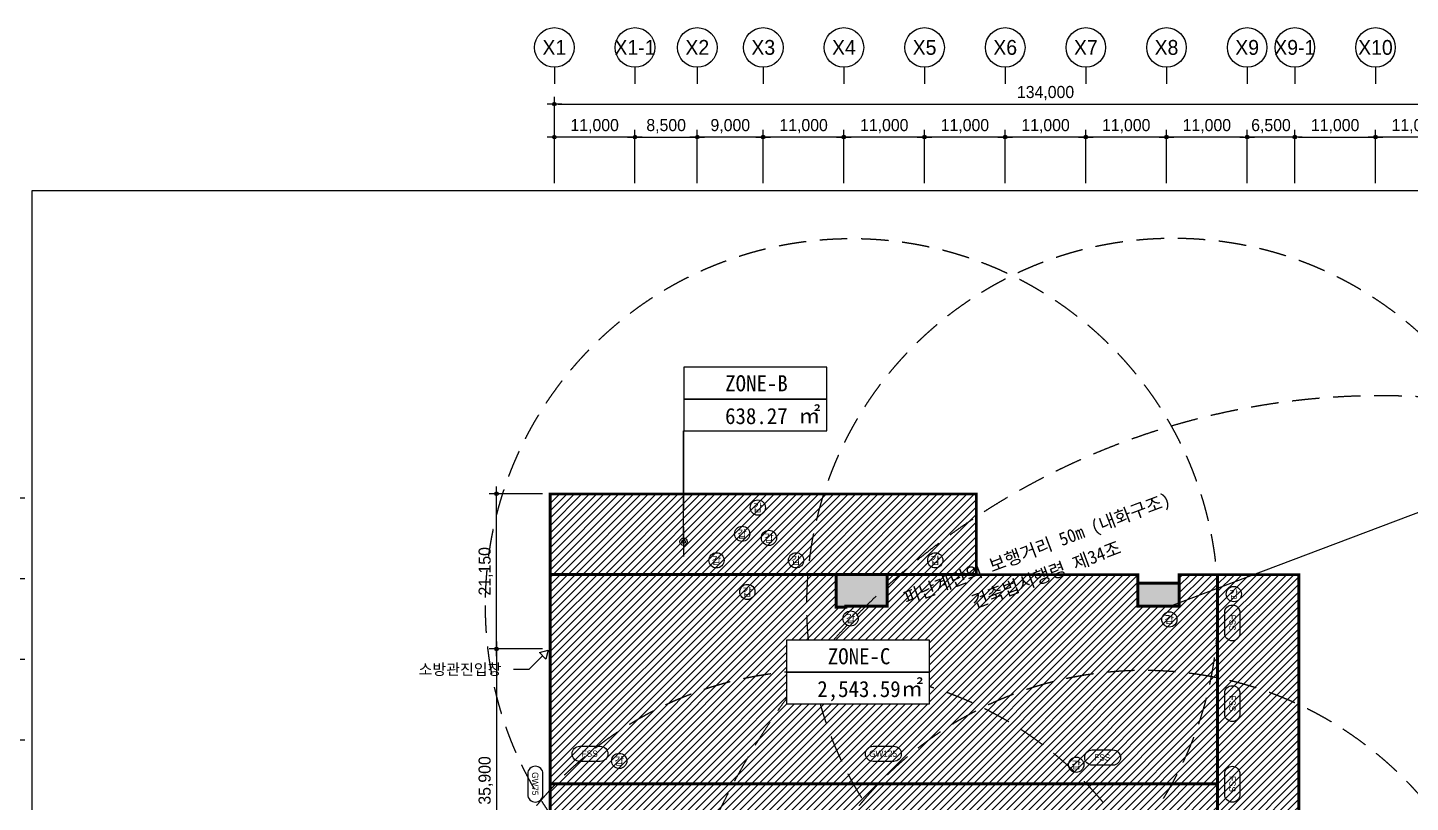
# Model space of a CAD drawing. Header units: millimetres. Extents: x 252828975 to 254701257, y 504285920 to 504535855.
# Drawn here: x 253984534 to 254173132, y 504430093 to 504535739 of the extents above; entities that cross this region are included whole.
import ezdxf
from ezdxf.enums import TextEntityAlignment as Align

# ---------------------------------------------------------------- set-up
doc = ezdxf.new("R2010")
doc.units = ezdxf.units.MM
doc.set_wipeout_variables(frame=1)
doc.linetypes.add('HID', pattern=[2.3, 1.5, -0.8])
doc.linetypes.add('HIDDEN2', pattern=[0.1875, 0.125, -0.0625])
for name, color, linetype in [('4A.TEC DIM', 7, 'Continuous'), ('4A.TEC DIM 1', 7, 'Continuous'), ('4A.TEC TEXT', 7, 'Continuous'), ('4A.TEC TEXT 2', 3, 'Continuous'), ('4A.TEC 심볼', 7, 'Continuous'), ('DIM', 7, 'Continuous'), ('방화구획', 6, 'Continuous'), ('방화면적', 3, 'Continuous')]:
    doc.layers.add(name, color=color, linetype=linetype)
doc.layers.add('DEFPOINT', color=135, linetype='Continuous', plot=False)
doc.styles.add('1', font='')
doc.styles.add('GHS', font='malgun.ttf')
doc.styles.add('나눔고딕', font='')
doc.styles.add('돋움', font='')
doc.styles.add('울릉도L', font='')
doc.styles.get('1').set_extended_font_data('DotumChe')
doc.styles.get('나눔고딕').set_extended_font_data('Dotum')
doc.styles.get('돋움').set_extended_font_data('Dotum')
doc.styles.get('울릉도L').set_extended_font_data('Dotum')
doc.dimstyles.new('DIM_200(외부치수)', dxfattribs={"dimscale": 200, "dimtxt": 3.3, "dimasz": 1, "dimexe": 2, "dimexo": 2, "dimgap": 1, "dimtad": 1, "dimdec": 0, "dimdsep": 46, "dimlunit": 6, "dimtxsty": '돋움', "dimblk1": 'DIMDOT', "dimblk2": 'DIMDOT', "dimsah": 1, "dimcen": 2.5, "dimdle": 1.5, "dimclrd": 1, "dimclre": 7, "dimclrt": 2, "dimadec": 0, "dimazin": 0, "dimtfac": 1, "dimtdec": 0, "dimtix": 1, "dimtmove": 2, "dimatfit": 3, "dimldrblk": 'DIMDOT', "dimfxl": 1, "dimtvp": 1, "dimtolj": 1, "dimtzin": 0, "dimarcsym": 0})
doc.dimstyles.new('DIM_400(외부치수)', dxfattribs={"dimscale": 1200, "dimtxt": 3.3, "dimasz": 1, "dimexe": 2, "dimexo": 2, "dimgap": 1, "dimtad": 1, "dimdec": 0, "dimdsep": 46, "dimlunit": 6, "dimtxsty": '울릉도L', "dimblk1": 'DIMDOT', "dimblk2": 'DIMDOT', "dimsah": 1, "dimcen": 2.5, "dimdle": 1.5, "dimclrd": 8, "dimclre": 8, "dimclrt": 3, "dimadec": 0, "dimazin": 0, "dimtfac": 1, "dimtdec": 0, "dimtix": 1, "dimtmove": 2, "dimatfit": 3, "dimldrblk": 'DIMDOT', "dimfxl": 1, "dimtvp": 1, "dimtolj": 1, "dimtzin": 0, "dimarcsym": 0})
doc.dimstyles.new('DIM_600(외부치수)', dxfattribs={"dimscale": 400, "dimtxt": 3.3, "dimasz": 1, "dimexe": 2, "dimexo": 2, "dimgap": 1, "dimtad": 1, "dimdec": 0, "dimdsep": 46, "dimlunit": 6, "dimtxsty": '나눔고딕', "dimblk1": 'DIMDOT', "dimblk2": 'DIMDOT', "dimsah": 1, "dimcen": 2.5, "dimdle": 1.5, "dimclrd": 8, "dimclre": 8, "dimclrt": 3, "dimadec": 0, "dimazin": 0, "dimtfac": 1, "dimtdec": 0, "dimtix": 1, "dimtmove": 2, "dimatfit": 3, "dimldrblk": 'DIMDOT', "dimfxl": 1, "dimtvp": 1, "dimtolj": 1, "dimtzin": 0, "dimarcsym": 0})

# ---------------------------------------------------------------- blocks, each defined once
blk = doc.blocks.new('DIMDOT')
at = {"color": 0}
blk.add_line((-2, 0), (2, 0), dxfattribs=at)
for radius in [0.5, 0.25]:
    blk.add_circle((0, 0), radius, dxfattribs=at)
blk = doc.blocks.new('*D109')
at = {"layer": '4A.TEC DIM', "color": 8, "lineweight": -2, "transparency": 16777216}
for p, q in [((169308, -49972), (169308, -38188)), ((169808, -39188), (302808, -39188)), ((303308, -49972), (303308, -38188))]:
    blk.add_line(p, q, dxfattribs=at)
at = {"layer": 'Defpoints', "color": 0, "transparency": 16777216}
for p in [(303308, -39188), (169308, -50972), (303308, -50972)]:
    blk.add_point(p, dxfattribs=at)
at = {"layer": '4A.TEC DIM', "color": 8, "lineweight": -2, "transparency": 16777216, "xscale": 500, "yscale": 500, "zscale": 500, "rotation": 180}
blk.add_blockref('DIMDOT', (169308, -39188), dxfattribs=at)
at = {"layer": '4A.TEC DIM', "color": 8, "lineweight": -2, "transparency": 16777216, "xscale": 500, "yscale": 500, "zscale": 500}
blk.add_blockref('DIMDOT', (303308, -39188), dxfattribs=at)
at = {"layer": '4A.TEC DIM', "color": 3, "transparency": 16777216, "insert": (236308, -37703), "char_height": 1650, "attachment_point": 5, "style": '나눔고딕'}
blk.add_mtext('\\A1;134,000', dxfattribs=at)
blk = doc.blocks.new('ccs122')
at = {"layer": '4A.TEC 심볼'}
blk.add_line((0, 8), (0, 3), dxfattribs=at)
blk.add_circle((0, 14), 6, dxfattribs=at)
at = {"layer": '4A.TEC TEXT 2', "color": 3, "style": 'GHS'}
blk.add_attdef('NO', text='', height=4.5, dxfattribs=at).set_placement((-0.01, 14.02), align=Align.MIDDLE_CENTER)
blk = doc.blocks.new('*D112')
at = {"layer": '4A.TEC DIM', "color": 8, "lineweight": -2, "transparency": 16777216}
for p, q in [((97105, -92937), (85320, -92937)), ((86320, -93437), (86320, -213437)), ((97105, -213937), (85320, -213937))]:
    blk.add_line(p, q, dxfattribs=at)
at = {"layer": 'Defpoints', "color": 0, "transparency": 16777216}
for p in [(98105, -92937), (86320, -213937), (98105, -213937)]:
    blk.add_point(p, dxfattribs=at)
at = {"layer": '4A.TEC DIM', "color": 8, "lineweight": -2, "transparency": 16777216, "xscale": 500, "yscale": 500, "zscale": 500}
for p, rotation in [((86320, -92937), 90), ((86320, -213937), 270)]:
    blk.add_blockref('DIMDOT', p, dxfattribs=dict(at, rotation=rotation))
at = {"layer": '4A.TEC DIM', "color": 3, "transparency": 16777216, "insert": (84835, -153437), "char_height": 1650, "attachment_point": 5, "rotation": 90, "style": '나눔고딕'}
blk.add_mtext('\\A1;121,000', dxfattribs=at)
blk = doc.blocks.new('*D119')
at = {"layer": '4A.TEC DIM', "color": 8, "lineweight": -2, "transparency": 16777216}
for p, q in [((169308, -49972), (169308, -42699)), ((180308, -49972), (180308, -42699)), ((179808, -43699), (169808, -43699))]:
    blk.add_line(p, q, dxfattribs=at)
at = {"layer": 'Defpoints', "color": 0, "transparency": 16777216}
for p in [(169308, -43699), (169308, -50972), (180308, -50972)]:
    blk.add_point(p, dxfattribs=at)
at = {"layer": '4A.TEC DIM', "color": 8, "lineweight": -2, "transparency": 16777216, "xscale": 500, "yscale": 500, "zscale": 500, "rotation": 180}
blk.add_blockref('DIMDOT', (169308, -43699), dxfattribs=at)
at = {"layer": '4A.TEC DIM', "color": 8, "lineweight": -2, "transparency": 16777216, "xscale": 500, "yscale": 500, "zscale": 500}
blk.add_blockref('DIMDOT', (180308, -43699), dxfattribs=at)
at = {"layer": '4A.TEC DIM', "color": 3, "transparency": 16777216, "insert": (174808, -42214), "char_height": 1650, "attachment_point": 5, "style": '나눔고딕'}
blk.add_mtext('\\A1;11,000', dxfattribs=at)
blk = doc.blocks.new('*D120')
at = {"layer": '4A.TEC DIM', "color": 8, "lineweight": -2, "transparency": 16777216}
for p, q in [((188808, -49972), (188808, -42699)), ((197808, -49972), (197808, -42699)), ((197308, -43699), (189308, -43699))]:
    blk.add_line(p, q, dxfattribs=at)
at = {"layer": 'Defpoints', "color": 0, "transparency": 16777216}
for p in [(188808, -43699), (188808, -50972), (197808, -50972)]:
    blk.add_point(p, dxfattribs=at)
at = {"layer": '4A.TEC DIM', "color": 8, "lineweight": -2, "transparency": 16777216, "xscale": 500, "yscale": 500, "zscale": 500, "rotation": 180}
blk.add_blockref('DIMDOT', (188808, -43699), dxfattribs=at)
at = {"layer": '4A.TEC DIM', "color": 8, "lineweight": -2, "transparency": 16777216, "xscale": 500, "yscale": 500, "zscale": 500}
blk.add_blockref('DIMDOT', (197808, -43699), dxfattribs=at)
at = {"layer": '4A.TEC DIM', "color": 3, "transparency": 16777216, "insert": (193308, -42214), "char_height": 1650, "attachment_point": 5, "style": '나눔고딕'}
blk.add_mtext('\\A1;9,000', dxfattribs=at)
blk = doc.blocks.new('*D121')
at = {"layer": '4A.TEC DIM', "color": 8, "lineweight": -2, "transparency": 16777216}
for p, q in [((197808, -49972), (197808, -42699)), ((208808, -49972), (208808, -42699)), ((208308, -43699), (198308, -43699))]:
    blk.add_line(p, q, dxfattribs=at)
at = {"layer": 'Defpoints', "color": 0, "transparency": 16777216}
for p in [(197808, -43699), (197808, -50972), (208808, -50972)]:
    blk.add_point(p, dxfattribs=at)
at = {"layer": '4A.TEC DIM', "color": 8, "lineweight": -2, "transparency": 16777216, "xscale": 500, "yscale": 500, "zscale": 500, "rotation": 180}
blk.add_blockref('DIMDOT', (197808, -43699), dxfattribs=at)
at = {"layer": '4A.TEC DIM', "color": 8, "lineweight": -2, "transparency": 16777216, "xscale": 500, "yscale": 500, "zscale": 500}
blk.add_blockref('DIMDOT', (208808, -43699), dxfattribs=at)
at = {"layer": '4A.TEC DIM', "color": 3, "transparency": 16777216, "insert": (203308, -42214), "char_height": 1650, "attachment_point": 5, "style": '나눔고딕'}
blk.add_mtext('\\A1;11,000', dxfattribs=at)
blk = doc.blocks.new('*D122')
at = {"layer": '4A.TEC DIM', "color": 8, "lineweight": -2, "transparency": 16777216}
for p, q in [((208808, -49972), (208808, -42699)), ((219808, -49972), (219808, -42699)), ((219308, -43699), (209308, -43699))]:
    blk.add_line(p, q, dxfattribs=at)
at = {"layer": 'Defpoints', "color": 0, "transparency": 16777216}
for p in [(208808, -43699), (208808, -50972), (219808, -50972)]:
    blk.add_point(p, dxfattribs=at)
at = {"layer": '4A.TEC DIM', "color": 8, "lineweight": -2, "transparency": 16777216, "xscale": 500, "yscale": 500, "zscale": 500, "rotation": 180}
blk.add_blockref('DIMDOT', (208808, -43699), dxfattribs=at)
at = {"layer": '4A.TEC DIM', "color": 8, "lineweight": -2, "transparency": 16777216, "xscale": 500, "yscale": 500, "zscale": 500}
blk.add_blockref('DIMDOT', (219808, -43699), dxfattribs=at)
at = {"layer": '4A.TEC DIM', "color": 3, "transparency": 16777216, "insert": (214308, -42214), "char_height": 1650, "attachment_point": 5, "style": '나눔고딕'}
blk.add_mtext('\\A1;11,000', dxfattribs=at)
blk = doc.blocks.new('*D123')
at = {"layer": '4A.TEC DIM', "color": 8, "lineweight": -2, "transparency": 16777216}
for p, q in [((219808, -49972), (219808, -42699)), ((230808, -49972), (230808, -42699)), ((230308, -43699), (220308, -43699))]:
    blk.add_line(p, q, dxfattribs=at)
at = {"layer": 'Defpoints', "color": 0, "transparency": 16777216}
for p in [(219808, -43699), (219808, -50972), (230808, -50972)]:
    blk.add_point(p, dxfattribs=at)
at = {"layer": '4A.TEC DIM', "color": 8, "lineweight": -2, "transparency": 16777216, "xscale": 500, "yscale": 500, "zscale": 500, "rotation": 180}
blk.add_blockref('DIMDOT', (219808, -43699), dxfattribs=at)
at = {"layer": '4A.TEC DIM', "color": 8, "lineweight": -2, "transparency": 16777216, "xscale": 500, "yscale": 500, "zscale": 500}
blk.add_blockref('DIMDOT', (230808, -43699), dxfattribs=at)
at = {"layer": '4A.TEC DIM', "color": 3, "transparency": 16777216, "insert": (225308, -42214), "char_height": 1650, "attachment_point": 5, "style": '나눔고딕'}
blk.add_mtext('\\A1;11,000', dxfattribs=at)
blk = doc.blocks.new('*D124')
at = {"layer": '4A.TEC DIM', "color": 8, "lineweight": -2, "transparency": 16777216}
for p, q in [((230808, -49972), (230808, -42699)), ((241808, -49972), (241808, -42699)), ((241308, -43699), (231308, -43699))]:
    blk.add_line(p, q, dxfattribs=at)
at = {"layer": 'Defpoints', "color": 0, "transparency": 16777216}
for p in [(230808, -43699), (230808, -50972), (241808, -50972)]:
    blk.add_point(p, dxfattribs=at)
at = {"layer": '4A.TEC DIM', "color": 8, "lineweight": -2, "transparency": 16777216, "xscale": 500, "yscale": 500, "zscale": 500, "rotation": 180}
blk.add_blockref('DIMDOT', (230808, -43699), dxfattribs=at)
at = {"layer": '4A.TEC DIM', "color": 8, "lineweight": -2, "transparency": 16777216, "xscale": 500, "yscale": 500, "zscale": 500}
blk.add_blockref('DIMDOT', (241808, -43699), dxfattribs=at)
at = {"layer": '4A.TEC DIM', "color": 3, "transparency": 16777216, "insert": (236308, -42214), "char_height": 1650, "attachment_point": 5, "style": '나눔고딕'}
blk.add_mtext('\\A1;11,000', dxfattribs=at)
blk = doc.blocks.new('*D125')
at = {"layer": '4A.TEC DIM', "color": 8, "lineweight": -2, "transparency": 16777216}
for p, q in [((241808, -49972), (241808, -42699)), ((252808, -49972), (252808, -42699)), ((252308, -43699), (242308, -43699))]:
    blk.add_line(p, q, dxfattribs=at)
at = {"layer": 'Defpoints', "color": 0, "transparency": 16777216}
for p in [(241808, -43699), (241808, -50972), (252808, -50972)]:
    blk.add_point(p, dxfattribs=at)
at = {"layer": '4A.TEC DIM', "color": 8, "lineweight": -2, "transparency": 16777216, "xscale": 500, "yscale": 500, "zscale": 500, "rotation": 180}
blk.add_blockref('DIMDOT', (241808, -43699), dxfattribs=at)
at = {"layer": '4A.TEC DIM', "color": 8, "lineweight": -2, "transparency": 16777216, "xscale": 500, "yscale": 500, "zscale": 500}
blk.add_blockref('DIMDOT', (252808, -43699), dxfattribs=at)
at = {"layer": '4A.TEC DIM', "color": 3, "transparency": 16777216, "insert": (247308, -42214), "char_height": 1650, "attachment_point": 5, "style": '나눔고딕'}
blk.add_mtext('\\A1;11,000', dxfattribs=at)
blk = doc.blocks.new('*D126')
at = {"layer": '4A.TEC DIM', "color": 8, "lineweight": -2, "transparency": 16777216}
for p, q in [((252808, -49972), (252808, -42699)), ((263808, -49972), (263808, -42699)), ((263308, -43699), (253308, -43699))]:
    blk.add_line(p, q, dxfattribs=at)
at = {"layer": 'Defpoints', "color": 0, "transparency": 16777216}
for p in [(252808, -43699), (252808, -50972), (263808, -50972)]:
    blk.add_point(p, dxfattribs=at)
at = {"layer": '4A.TEC DIM', "color": 8, "lineweight": -2, "transparency": 16777216, "xscale": 500, "yscale": 500, "zscale": 500, "rotation": 180}
blk.add_blockref('DIMDOT', (252808, -43699), dxfattribs=at)
at = {"layer": '4A.TEC DIM', "color": 8, "lineweight": -2, "transparency": 16777216, "xscale": 500, "yscale": 500, "zscale": 500}
blk.add_blockref('DIMDOT', (263808, -43699), dxfattribs=at)
at = {"layer": '4A.TEC DIM', "color": 3, "transparency": 16777216, "insert": (258308, -42214), "char_height": 1650, "attachment_point": 5, "style": '나눔고딕'}
blk.add_mtext('\\A1;11,000', dxfattribs=at)
blk = doc.blocks.new('*D127')
at = {"layer": '4A.TEC DIM', "color": 8, "lineweight": -2, "transparency": 16777216}
for p, q in [((263808, -49972), (263808, -42699)), ((270308, -49972), (270308, -42699)), ((263308, -43699), (262808, -43699)), ((270308, -43699), (263808, -43699)), ((270808, -43699), (271308, -43699))]:
    blk.add_line(p, q, dxfattribs=at)
at = {"layer": 'Defpoints', "color": 0, "transparency": 16777216}
for p in [(263808, -43699), (263808, -50972), (270308, -50972)]:
    blk.add_point(p, dxfattribs=at)
at = {"layer": '4A.TEC DIM', "color": 8, "lineweight": -2, "transparency": 16777216, "xscale": 500, "yscale": 500, "zscale": 500}
blk.add_blockref('DIMDOT', (263808, -43699), dxfattribs=at)
at = {"layer": '4A.TEC DIM', "color": 8, "lineweight": -2, "transparency": 16777216, "xscale": 500, "yscale": 500, "zscale": 500, "rotation": 180}
blk.add_blockref('DIMDOT', (270308, -43699), dxfattribs=at)
at = {"layer": '4A.TEC DIM', "color": 3, "transparency": 16777216, "insert": (267058, -42214), "char_height": 1650, "attachment_point": 5, "style": '나눔고딕'}
blk.add_mtext('\\A1;6,500', dxfattribs=at)
blk = doc.blocks.new('*D128')
at = {"layer": '4A.TEC DIM', "color": 8, "lineweight": -2, "transparency": 16777216}
for p, q in [((281308, -49972), (281308, -42699)), ((292308, -49972), (292308, -42699)), ((291808, -43699), (281808, -43699))]:
    blk.add_line(p, q, dxfattribs=at)
at = {"layer": 'Defpoints', "color": 0, "transparency": 16777216}
for p in [(281308, -43699), (281308, -50972), (292308, -50972)]:
    blk.add_point(p, dxfattribs=at)
at = {"layer": '4A.TEC DIM', "color": 8, "lineweight": -2, "transparency": 16777216, "xscale": 500, "yscale": 500, "zscale": 500, "rotation": 180}
blk.add_blockref('DIMDOT', (281308, -43699), dxfattribs=at)
at = {"layer": '4A.TEC DIM', "color": 8, "lineweight": -2, "transparency": 16777216, "xscale": 500, "yscale": 500, "zscale": 500}
blk.add_blockref('DIMDOT', (292308, -43699), dxfattribs=at)
at = {"layer": '4A.TEC DIM', "color": 3, "transparency": 16777216, "insert": (286808, -42214), "char_height": 1650, "attachment_point": 5, "style": '나눔고딕'}
blk.add_mtext('\\A1;11,000', dxfattribs=at)
blk = doc.blocks.new('*D129')
at = {"layer": '4A.TEC DIM', "color": 8, "lineweight": -2, "transparency": 16777216}
for p, q in [((97105, -125937), (89832, -125937)), ((90832, -126437), (90832, -136437)), ((97105, -136937), (89832, -136937))]:
    blk.add_line(p, q, dxfattribs=at)
at = {"layer": 'Defpoints', "color": 0, "transparency": 16777216}
for p in [(98105, -125937), (90832, -136937), (98105, -136937)]:
    blk.add_point(p, dxfattribs=at)
at = {"layer": '4A.TEC DIM', "color": 8, "lineweight": -2, "transparency": 16777216, "xscale": 500, "yscale": 500, "zscale": 500}
for p, rotation in [((90832, -125937), 90), ((90832, -136937), 270)]:
    blk.add_blockref('DIMDOT', p, dxfattribs=dict(at, rotation=rotation))
at = {"layer": '4A.TEC DIM', "color": 3, "transparency": 16777216, "insert": (89347, -131437), "char_height": 1650, "attachment_point": 5, "rotation": 90, "style": '나눔고딕'}
blk.add_mtext('\\A1;11,000', dxfattribs=at)
blk = doc.blocks.new('*D130')
at = {"layer": '4A.TEC DIM', "color": 8, "lineweight": -2, "transparency": 16777216}
for p, q in [((97105, -114937), (89832, -114937)), ((90832, -115437), (90832, -125437)), ((97105, -125937), (89832, -125937))]:
    blk.add_line(p, q, dxfattribs=at)
at = {"layer": 'Defpoints', "color": 0, "transparency": 16777216}
for p in [(98105, -114937), (90832, -125937), (98105, -125937)]:
    blk.add_point(p, dxfattribs=at)
at = {"layer": '4A.TEC DIM', "color": 8, "lineweight": -2, "transparency": 16777216, "xscale": 500, "yscale": 500, "zscale": 500}
for p, rotation in [((90832, -114937), 90), ((90832, -125937), 270)]:
    blk.add_blockref('DIMDOT', p, dxfattribs=dict(at, rotation=rotation))
at = {"layer": '4A.TEC DIM', "color": 3, "transparency": 16777216, "insert": (89347, -120437), "char_height": 1650, "attachment_point": 5, "rotation": 90, "style": '나눔고딕'}
blk.add_mtext('\\A1;11,000', dxfattribs=at)
blk = doc.blocks.new('*D131')
at = {"layer": '4A.TEC DIM', "color": 8, "lineweight": -2, "transparency": 16777216}
for p, q in [((97105, -103937), (89832, -103937)), ((90832, -104437), (90832, -114437)), ((97105, -114937), (89832, -114937))]:
    blk.add_line(p, q, dxfattribs=at)
at = {"layer": 'Defpoints', "color": 0, "transparency": 16777216}
for p in [(98105, -103937), (90832, -114937), (98105, -114937)]:
    blk.add_point(p, dxfattribs=at)
at = {"layer": '4A.TEC DIM', "color": 8, "lineweight": -2, "transparency": 16777216, "xscale": 500, "yscale": 500, "zscale": 500}
for p, rotation in [((90832, -103937), 90), ((90832, -114937), 270)]:
    blk.add_blockref('DIMDOT', p, dxfattribs=dict(at, rotation=rotation))
at = {"layer": '4A.TEC DIM', "color": 3, "transparency": 16777216, "insert": (89347, -109437), "char_height": 1650, "attachment_point": 5, "rotation": 90, "style": '나눔고딕'}
blk.add_mtext('\\A1;11,000', dxfattribs=at)
blk = doc.blocks.new('*D132')
at = {"layer": '4A.TEC DIM', "color": 8, "lineweight": -2, "transparency": 16777216}
for p, q in [((97105, -92937), (89832, -92937)), ((90832, -93437), (90832, -103437)), ((97105, -103937), (89832, -103937))]:
    blk.add_line(p, q, dxfattribs=at)
at = {"layer": 'Defpoints', "color": 0, "transparency": 16777216}
for p in [(98105, -92937), (90832, -103937), (98105, -103937)]:
    blk.add_point(p, dxfattribs=at)
at = {"layer": '4A.TEC DIM', "color": 8, "lineweight": -2, "transparency": 16777216, "xscale": 500, "yscale": 500, "zscale": 500}
for p, rotation in [((90832, -92937), 90), ((90832, -103937), 270)]:
    blk.add_blockref('DIMDOT', p, dxfattribs=dict(at, rotation=rotation))
at = {"layer": '4A.TEC DIM', "color": 3, "transparency": 16777216, "insert": (89347, -98437), "char_height": 1650, "attachment_point": 5, "rotation": 90, "style": '나눔고딕'}
blk.add_mtext('\\A1;11,000', dxfattribs=at)
blk = doc.blocks.new('*D133')
at = {"layer": '4A.TEC DIM', "color": 8, "lineweight": -2, "transparency": 16777216}
for p, q in [((180308, -49972), (180308, -42699)), ((188808, -49972), (188808, -42699)), ((180808, -43699), (188308, -43699))]:
    blk.add_line(p, q, dxfattribs=at)
at = {"layer": 'Defpoints', "color": 0, "transparency": 16777216}
for p in [(188808, -43699), (180308, -50972), (188808, -50972)]:
    blk.add_point(p, dxfattribs=at)
at = {"layer": '4A.TEC DIM', "color": 8, "lineweight": -2, "transparency": 16777216, "xscale": 500, "yscale": 500, "zscale": 500, "rotation": 180}
blk.add_blockref('DIMDOT', (180308, -43699), dxfattribs=at)
at = {"layer": '4A.TEC DIM', "color": 8, "lineweight": -2, "transparency": 16777216, "xscale": 500, "yscale": 500, "zscale": 500}
blk.add_blockref('DIMDOT', (188808, -43699), dxfattribs=at)
at = {"layer": '4A.TEC DIM', "color": 3, "transparency": 16777216, "insert": (184558, -42214), "char_height": 1650, "attachment_point": 5, "style": '나눔고딕'}
blk.add_mtext('\\A1;8,500', dxfattribs=at)
blk = doc.blocks.new('*D134')
at = {"layer": '4A.TEC DIM', "color": 8, "lineweight": -2, "transparency": 16777216}
for p, q in [((270308, -49972), (270308, -42699)), ((281308, -49972), (281308, -42699)), ((270808, -43699), (280808, -43699))]:
    blk.add_line(p, q, dxfattribs=at)
at = {"layer": 'Defpoints', "color": 0, "transparency": 16777216}
for p in [(281308, -43699), (270308, -50972), (281308, -50972)]:
    blk.add_point(p, dxfattribs=at)
at = {"layer": '4A.TEC DIM', "color": 8, "lineweight": -2, "transparency": 16777216, "xscale": 500, "yscale": 500, "zscale": 500, "rotation": 180}
blk.add_blockref('DIMDOT', (270308, -43699), dxfattribs=at)
at = {"layer": '4A.TEC DIM', "color": 8, "lineweight": -2, "transparency": 16777216, "xscale": 500, "yscale": 500, "zscale": 500}
blk.add_blockref('DIMDOT', (281308, -43699), dxfattribs=at)
at = {"layer": '4A.TEC DIM', "color": 3, "transparency": 16777216, "insert": (275808, -42214), "char_height": 1650, "attachment_point": 5, "style": '나눔고딕'}
blk.add_mtext('\\A1;11,000', dxfattribs=at)
blk = doc.blocks.new('zw$C1CE')
h = blk.add_hatch()
h.set_pattern_fill('ANSI31', color=254, scale=225)
h.set_pattern_definition([(45, (-2318012.9, 1361694.1), (-505.1394, 505.1394), [])])
h.paths.add_polyline_path([(101780, -121801), (101780, -93249), (140765, -93249), (140765, -97714), (142102, -97714), (142102, -97576), (147742, -97576), (147742, -93249), (159905, -93249), (159905, -93274), (181942, -93274), (181942, -97576), (187582, -97576), (187582, -93274), (192807, -93274), (192807, -121801)])
h.paths.add_polyline_path([(101780, -149301), (183462, -149301), (183462, -149356), (191822, -149356), (191822, -149301), (192807, -149301), (192807, -121801), (101780, -121801)])
h.paths.add_polyline_path([(101780, -171399), (101780, -149301), (183462, -149301), (183462, -149356), (191822, -149356), (191822, -149301), (192807, -149301), (192807, -171399)])
h.paths.add_polyline_path([(192807, -171399), (203905, -171399), (203905, -93274), (192807, -93274)])
h.paths.add_polyline_path([(159905, -93249), (101775, -93249), (101775, -82269), (159905, -82269)])
at = {"layer": '방화구획'}
h = blk.add_hatch(color=254, dxfattribs=at)
h.paths.add_polyline_path([(190032, -159236), (181942, -159236), (181942, -156096), (187582, -156096), (187582, -156786), (190032, -156786), (190032, -156649), (192807, -156649), (192807, -159374), (190032, -159374)])
h.paths.add_polyline_path([(146032, -159236), (137942, -159236), (137942, -156096), (143582, -156096), (143582, -156786), (146032, -156786), (146032, -156649), (148005, -156649), (148005, -159374), (146032, -159374)])
h.paths.add_polyline_path([(140765, -93249), (147742, -93249), (147742, -97576), (142102, -97576), (142102, -97714), (140765, -97714)])
h.paths.add_polyline_path([(181942, -94436), (187582, -94436), (187582, -97576), (181942, -97576)])
at = {"layer": '방화구획', "color": 210, "linetype": 'HID', "ltscale": 500, "const_width": 400, "elevation": -3333}
for points in [[(159905, -93249), (101775, -93249), (101775, -82269), (159905, -82269)], [(101780, -121801), (101780, -93249), (140765, -93249), (140765, -97714), (142102, -97714), (142102, -97576), (147742, -97576), (147742, -93249), (159905, -93249), (159905, -93274), (181942, -93274), (181942, -97576), (187582, -97576), (187582, -93274), (192807, -93274), (192807, -121801)], [(140765, -93249), (147742, -93249), (147742, -97576), (142102, -97576), (142102, -97714), (140765, -97714)], [(181942, -94436), (187582, -94436), (187582, -97576), (181942, -97576)], [(192807, -171399), (203905, -171399), (203905, -93274), (192807, -93274)], [(101780, -149301), (183462, -149301), (183462, -149356), (191822, -149356), (191822, -149301), (192807, -149301), (192807, -121801), (101780, -121801)], [(101780, -171399), (101780, -149301), (183462, -149301), (183462, -149356), (191822, -149356), (191822, -149301), (192807, -149301), (192807, -171399)], [(146032, -159236), (137942, -159236), (137942, -156096), (143582, -156096), (143582, -156786), (146032, -156786), (146032, -156649), (148005, -156649), (148005, -159374), (146032, -159374), (146032, -159236)], [(190032, -159236), (181942, -159236), (181942, -156096), (187582, -156096), (187582, -156786), (190032, -156786), (190032, -156649), (192807, -156649), (192807, -159374), (190032, -159374), (190032, -159236)]]:
    blk.add_lwpolyline(points, close=True, dxfattribs=at)
blk = doc.blocks.new('*D147')
at = {"layer": '4A.TEC DIM 1', "color": 8, "linetype": 'ByBlock', "lineweight": -2, "transparency": 16777216}
for p, q in [((83596, 104092), (77013, 93494)), ((50000, 50000), (76380, 92474))]:
    blk.add_line(p, q, dxfattribs=at)
at = {"layer": 'Defpoints', "color": 0, "transparency": 16777216}
for p in [(76380, 92474), (50000, 50000)]:
    blk.add_point(p, dxfattribs=at)
at = {"layer": '4A.TEC DIM 1', "color": 8, "lineweight": -2, "transparency": 16777216, "xscale": 1200, "yscale": 1200, "zscale": 1200, "rotation": 238.1562189976001}
blk.add_blockref('DIMDOT', (76380, 92474), dxfattribs=at)
at = {"layer": '4A.TEC DIM 1', "color": 3, "transparency": 16777216, "insert": (78750, 100465), "char_height": 1680, "attachment_point": 5, "rotation": 58.15622, "style": '돋움'}
blk.add_mtext('\\A1;R50,000', dxfattribs=at)
blk = doc.blocks.new('*D206')
at = {"layer": '4A.TEC DIM', "color": 8, "lineweight": -2, "transparency": 16777216}
for p, q in [((254054774, 504472177), (254047501, 504472177)), ((254048501, 504451527), (254048501, 504471677)), ((254054774, 504451027), (254047501, 504451027))]:
    blk.add_line(p, q, dxfattribs=at)
at = {"layer": 'Defpoints', "color": 0, "transparency": 16777216}
for p in [(254048501, 504472177), (254055774, 504472177), (254055774, 504451027)]:
    blk.add_point(p, dxfattribs=at)
at = {"layer": '4A.TEC DIM', "color": 8, "lineweight": -2, "transparency": 16777216, "xscale": 500, "yscale": 500, "zscale": 500}
for p, rotation in [((254048501, 504472177), 90), ((254048501, 504451027), 270)]:
    blk.add_blockref('DIMDOT', p, dxfattribs=dict(at, rotation=rotation))
at = {"layer": '4A.TEC DIM', "color": 3, "transparency": 16777216, "insert": (254047016, 504461602), "char_height": 1650, "attachment_point": 5, "rotation": 90, "style": '나눔고딕'}
blk.add_mtext('\\A1;21,150', dxfattribs=at)
blk = doc.blocks.new('*D207')
at = {"layer": '4A.TEC DIM', "color": 8, "lineweight": -2, "transparency": 16777216}
for p, q in [((254054774, 504451027), (254047501, 504451027)), ((254048501, 504450527), (254048501, 504415627)), ((254054774, 504415127), (254047501, 504415127))]:
    blk.add_line(p, q, dxfattribs=at)
at = {"layer": 'Defpoints', "color": 0, "transparency": 16777216}
for p in [(254055774, 504451027), (254048501, 504415127), (254055774, 504415127)]:
    blk.add_point(p, dxfattribs=at)
at = {"layer": '4A.TEC DIM', "color": 8, "lineweight": -2, "transparency": 16777216, "xscale": 500, "yscale": 500, "zscale": 500}
for p, rotation in [((254048501, 504451027), 90), ((254048501, 504415127), 270)]:
    blk.add_blockref('DIMDOT', p, dxfattribs=dict(at, rotation=rotation))
at = {"layer": '4A.TEC DIM', "color": 3, "transparency": 16777216, "insert": (254047016, 504433077), "char_height": 1650, "attachment_point": 5, "rotation": 90, "style": '나눔고딕'}
blk.add_mtext('\\A1;35,900', dxfattribs=at)
blk = doc.blocks.new('dwgFD3B')
at = {"layer": 'DEFPOINT', "elevation": -0.45}
blk.add_lwpolyline([(98105, -50972.46), (323011.22, -50972.46), (323011.22, -250400.62), (98105, -250400.62)], close=True, dxfattribs=at)
at = {"layer": '4A.TEC 심볼'}
ref = blk.add_blockref('ccs122', (169307.63, -37775.62, -1666.67), dxfattribs=dict(at, xscale=449.999997974715, yscale=449.999997974715, zscale=449.999997974715))
ref.add_attrib('NO', 'X1', dxfattribs={"layer": '0', "color": 3, "height": 2025, "style": '울릉도L'}).set_placement((169304.85, -31467.56, -1666.67), align=Align.MIDDLE_CENTER)
ref = blk.add_blockref('ccs122', (180307.63, -37775.62, -0.45), dxfattribs=dict(at, xscale=449.999997974715, yscale=449.999997974715, zscale=449.999997974715))
ref.add_attrib('NO', 'X1-1', dxfattribs={"layer": '0', "color": 3, "height": 2025, "style": '울릉도L'}).set_placement((180304.85, -31467.56, -0.45), align=Align.MIDDLE_CENTER)
ref = blk.add_blockref('ccs122', (188807.63, -37775.62, -0.45), dxfattribs=dict(at, xscale=449.999997974715, yscale=449.999997974715, zscale=449.999997974715))
ref.add_attrib('NO', 'X2', dxfattribs={"layer": '0', "color": 3, "height": 2025, "style": '울릉도L'}).set_placement((188804.85, -31467.56, -0.45), align=Align.MIDDLE_CENTER)
ref = blk.add_blockref('ccs122', (197807.63, -37775.62, -0.45), dxfattribs=dict(at, xscale=449.999997974715, yscale=449.999997974715, zscale=449.999997974715))
ref.add_attrib('NO', 'X3', dxfattribs={"layer": '0', "color": 3, "height": 2025, "style": '울릉도L'}).set_placement((197804.85, -31467.56, -0.45), align=Align.MIDDLE_CENTER)
ref = blk.add_blockref('ccs122', (208807.63, -37775.62, -0.45), dxfattribs=dict(at, xscale=449.999997974715, yscale=449.999997974715, zscale=449.999997974715))
ref.add_attrib('NO', 'X4', dxfattribs={"layer": '0', "color": 3, "height": 2025, "style": '울릉도L'}).set_placement((208804.85, -31467.56, -0.45), align=Align.MIDDLE_CENTER)
ref = blk.add_blockref('ccs122', (219807.63, -37775.62, -0.45), dxfattribs=dict(at, xscale=449.999997974715, yscale=449.999997974715, zscale=449.999997974715))
ref.add_attrib('NO', 'X5', dxfattribs={"layer": '0', "color": 3, "height": 2025, "style": '울릉도L'}).set_placement((219804.85, -31467.56, -0.45), align=Align.MIDDLE_CENTER)
ref = blk.add_blockref('ccs122', (230807.63, -37775.62, -0.45), dxfattribs=dict(at, xscale=449.999997974715, yscale=449.999997974715, zscale=449.999997974715))
ref.add_attrib('NO', 'X6', dxfattribs={"layer": '0', "color": 3, "height": 2025, "style": '울릉도L'}).set_placement((230804.85, -31467.56, -0.45), align=Align.MIDDLE_CENTER)
ref = blk.add_blockref('ccs122', (241807.63, -37775.61, -0.45), dxfattribs=dict(at, xscale=449.999997974715, yscale=449.999997974715, zscale=449.999997974715))
ref.add_attrib('NO', 'X7', dxfattribs={"layer": '0', "color": 3, "height": 2025, "style": '울릉도L'}).set_placement((241804.85, -31467.55, -0.45), align=Align.MIDDLE_CENTER)
ref = blk.add_blockref('ccs122', (252807.63, -37775.62, -0.45), dxfattribs=dict(at, xscale=449.999997974715, yscale=449.999997974715, zscale=449.999997974715))
ref.add_attrib('NO', 'X8', dxfattribs={"layer": '0', "color": 3, "height": 2025, "style": '울릉도L'}).set_placement((252804.85, -31467.55, -0.45), align=Align.MIDDLE_CENTER)
ref = blk.add_blockref('ccs122', (263807.63, -37775.61, -0.45), dxfattribs=dict(at, xscale=449.999997974715, yscale=449.999997974715, zscale=449.999997974715))
ref.add_attrib('NO', 'X9', dxfattribs={"layer": '0', "color": 3, "height": 2025, "style": '울릉도L'}).set_placement((263804.85, -31467.55, -0.45), align=Align.MIDDLE_CENTER)
ref = blk.add_blockref('ccs122', (270307.63, -37775.61, -0.45), dxfattribs=dict(at, xscale=449.999997974715, yscale=449.999997974715, zscale=449.999997974715))
ref.add_attrib('NO', 'X9-1', dxfattribs={"layer": '0', "color": 3, "height": 2025, "style": '울릉도L'}).set_placement((270304.85, -31467.55, -0.45), align=Align.MIDDLE_CENTER)
ref = blk.add_blockref('ccs122', (281307.63, -37775.62, -0.45), dxfattribs=dict(at, xscale=449.999997974715, yscale=449.999997974715, zscale=449.999997974715))
ref.add_attrib('NO', 'X10', dxfattribs={"layer": '0', "color": 3, "height": 2025, "style": '울릉도L'}).set_placement((281304.85, -31467.56, -0.45), align=Align.MIDDLE_CENTER)
at = {"layer": '4A.TEC DIM'}
for base, p1, p2, picture, middle in [((303307.63, -39187.59, -1666.67), (169307.63, -50972.46, -1666.67), (303307.63, -50972.46, -1666.67), '*D109', (236307.63, -37702.51, -1666.67)), ((169307.63, -43699.04, -1666.67), (180307.63, -50972.45, -1666.67), (169307.63, -50972.45, -1666.67), '*D119', (174807.63, -42213.96, -1666.67)), ((188807.63, -43699.04, -0.45), (197807.63, -50972.45, -0.45), (188807.63, -50972.45, -0.45), '*D120', (193307.63, -42213.96, -0.45)), ((197807.63, -43699.04, -0.45), (208807.63, -50972.45, -0.45), (197807.63, -50972.45, -0.45), '*D121', (203307.63, -42213.96, -0.45)), ((208807.63, -43699.04, -0.45), (219807.63, -50972.45, -0.45), (208807.63, -50972.45, -0.45), '*D122', (214307.63, -42213.96, -0.45)), ((219807.63, -43699.04, -0.45), (230807.63, -50972.45, -0.45), (219807.63, -50972.45, -0.45), '*D123', (225307.63, -42213.96, -0.45)), ((230807.63, -43699.04, -0.45), (241807.63, -50972.45, -0.45), (230807.63, -50972.45, -0.45), '*D124', (236307.63, -42213.96, -0.45)), ((241807.63, -43699.04, -0.45), (252807.63, -50972.45, -0.45), (241807.63, -50972.45, -0.45), '*D125', (247307.63, -42213.96, -0.45)), ((252807.63, -43699.04, -0.45), (263807.63, -50972.45, -0.45), (252807.63, -50972.45, -0.45), '*D126', (258307.63, -42213.96, -0.45)), ((263807.63, -43699.04, -0.45), (270307.63, -50972.45, -0.45), (263807.63, -50972.45, -0.45), '*D127', (267057.63, -42213.96, -0.45)), ((281307.63, -43699.04, -0.45), (292307.63, -50972.45, -0.45), (281307.63, -50972.45, -0.45), '*D128', (286807.63, -42213.96, -0.45))]:
    dim = blk.add_linear_dim(base=base, p1=p1, p2=p2, dimstyle='DIM_600(외부치수)', override={"dimscale": 500, "dimdec": 1, "dimblk1": 'DIMDOT', "dimblk2": 'DIMDOT'}, dxfattribs=at)
    dim.commit()
    dim.dimension.update_dxf_attribs({"geometry": picture, "text_midpoint": middle})
for base, p1, p2, angle, picture, middle in [((188807.63, -43699.04, -0.45), (180307.63, -50972.45, -0.45), (188807.63, -50972.45, -0.45), 180, '*D133', (184557.63, -42213.96, -0.45)), ((281307.63, -43699.04, -0.45), (270307.63, -50972.45, -0.45), (281307.63, -50972.45, -0.45), 180, '*D134', (275807.63, -42213.96, -0.45)), ((86320.13, -213936.83, -0.45), (98105, -92936.83, -0.45), (98104.99, -213936.83, -0.45), 90, '*D112', (84835.06, -153436.83, -0.45)), ((90831.58, -103936.83, -0.45), (98105, -92936.83, -0.45), (98105, -103936.83, -0.45), 90, '*D132', (89346.5, -98436.83, -0.45)), ((90831.58, -114936.83, -0.45), (98105, -103936.83, -0.45), (98105, -114936.83, -0.45), 90, '*D131', (89346.5, -109436.83, -0.45)), ((90831.58, -125936.83, -0.45), (98105, -114936.83, -0.45), (98105, -125936.83, -0.45), 90, '*D130', (89346.5, -120436.83, -0.45)), ((90831.58, -136936.83, -0.45), (98105, -125936.83, -0.45), (98105, -136936.83, -0.45), 90, '*D129', (89346.5, -131436.83, -0.45))]:
    dim = blk.add_linear_dim(base=base, p1=p1, p2=p2, angle=angle, dimstyle='DIM_600(외부치수)', override={"dimscale": 500, "dimdec": 1, "dimblk1": 'DIMDOT', "dimblk2": 'DIMDOT'}, dxfattribs=at)
    dim.commit()
    dim.dimension.update_dxf_attribs({"geometry": picture, "text_midpoint": middle})
blk = doc.blocks.new('zw$2514')
at = {"color": 4, "linetype": 'HIDDEN2', "ltscale": 30000}
blk.add_circle((50000, 50000), 50000, dxfattribs=at)
at = {"layer": '4A.TEC DIM 1', "linetype": 'ByBlock'}
dim = blk.add_radius_dim(center=(50000, 50000), mpoint=(76380.3, 92474.5), dimstyle='DIM_400(외부치수)', override={"dimtxt": 1.4, "dimexe": 3, "dimtih": 0, "dimtxsty": '돋움', "dimtix": 1, "dimtmove": 2}, dxfattribs=at)
dim.commit()
dim.dimension.update_dxf_attribs({"geometry": '*D147', "text_midpoint": (78749.8, 100465.2)})

msp = doc.modelspace()

# ---------------------------------------------------------------- linework, layer by layer
at = {"color": 4, "linetype": 'HIDDEN2', "ltscale": 30000}
msp.add_arc((254168974.31, 504385528.18, -0.45), 100000, 65.7301588, 225.5732822, dxfattribs=at)
at = {"layer": '4A.TEC 심볼'}
for points, elevation in [([(254147807.6, 504453150.8), (254147807.6, 504455967.16, -1), (254149881.33, 504455967.16), (254149881.33, 504453150.8, -1)], -0.45), ([(254147807.6, 504442150.8), (254147807.6, 504444967.16, -1), (254149881.33, 504444967.16), (254149881.33, 504442150.8, -1)], -0.45), ([(254062646.25, 504435675.47), (254059829.88, 504435675.47, -1), (254059829.88, 504437749.2), (254062646.25, 504437749.2, -1)], -5.97), ([(254102665.59, 504435675.47), (254099849.23, 504435675.47, -1), (254099849.23, 504437749.2), (254102665.59, 504437749.2, -1)], -5.97), ([(254132565.12, 504435157.13), (254129748.75, 504435157.13, -1), (254129748.75, 504437230.86), (254132565.12, 504437230.86, -1)], -5.97), ([(254054818.15, 504431170.22), (254054818.15, 504433986.58, 1), (254052744.42, 504433986.58), (254052744.42, 504431170.22, 1)], 5000), ([(254147807.6, 504431150.8), (254147807.6, 504433967.16, -1), (254149881.33, 504433967.16), (254149881.33, 504431150.8, -1)], -0.45)]:
    msp.add_lwpolyline(points, format="xyb", close=True, dxfattribs=dict(at, elevation=elevation))
at = {"layer": '4A.TEC 심볼', "color": 1}
for points in [[(254054770.79, 504450070.25), (254052909.9, 504448209.35)], [(254052909.9, 504448209.35), (254050784.8, 504448209.35)]]:
    msp.add_lwpolyline(points, dxfattribs=at)
msp.add_lwpolyline([(254055536.26, 504450835.71), (254055212.73, 504449628.3), (254054328.85, 504450512.19)], close=True, dxfattribs=at)
at = {"layer": '4A.TEC 심볼'}
for centre in [(254084126.4, 504470292.71), (254081986.8, 504466706.74), (254085644.73, 504466152.74), (254078488.2, 504463095.6), (254089345.77, 504463095.6), (254108335.55, 504463095.6), (254082703.19, 504458786.08), (254149059.3, 504458491.66), (254096781.83, 504455158.89, 3333.33), (254140265.96, 504455040.55, 3333.33), (254065223.72, 504435736.93, 4160.7), (254127560.34, 504435218.58, 4160.7)]:
    msp.add_circle(centre, 1036.87, dxfattribs=at)
at = {"layer": 'DEFPOINT', "elevation": 3332.88}
msp.add_lwpolyline([(253985171.54, 504513541.7), (254210077.77, 504513541.7), (254210077.77, 504314113.54), (253985171.54, 504314113.54)], close=True, dxfattribs=at)

# ---------------------------------------------------------------- block references
msp.add_blockref('dwgFD3B', (253887066.54, 504564514.16, 3333.33))
at = {"layer": '4A.TEC 심볼'}
msp.add_blockref('zw$C1CE', (253954032, 504554413.54, 3332.88), dxfattribs=at)
at = {"layer": '방화면적', "xscale": -1, "rotation": 37.45070569504949}
msp.add_blockref('zw$2514', (254167031.94, 504447647.42, -0.45), dxfattribs=at)
at = {"layer": '방화면적', "rotation": 322.5492943049505}
for p in [(254070716.4, 504447747.42, -0.45), (254022676.4, 504388827.42, -0.45), (254066676.4, 504388827.42, -0.45)]:
    msp.add_blockref('zw$2514', p, dxfattribs=at)

# ---------------------------------------------------------------- texts
at = {"layer": '4A.TEC TEXT', "style": '1'}
for p in [(254084116.31, 504470269.75), (254081976.7, 504466683.78), (254085634.63, 504466129.78), (254078478.1, 504463072.64), (254089335.67, 504463072.64), (254108325.45, 504463072.64), (254082693.1, 504458763.12), (254096791.93, 504455135.93, 3333.33), (254140255.86, 504455017.59, 3333.33)]:
    msp.add_text('갑', height=1036.87, dxfattribs=at).set_placement(p, align=Align.MIDDLE_CENTER)
for p in [(254149049.2, 504458468.7, -4166.67), (254065213.62, 504435713.97, -5.97), (254127550.24, 504435195.62, -5.97)]:
    msp.add_text('갑', height=1036.87, rotation=0, dxfattribs=at).set_placement(p, align=Align.MIDDLE_CENTER)
at = {"layer": '4A.TEC TEXT', "style": '돋움'}
for s, rotation, p in [('FSS', 270, (254148860.93, 504454601.84, -0.45)), ('FSS', 270, (254148860.93, 504443601.84, -0.45)), ('FSS', 0, (254061195.2, 504436728.8, -5.97)), ('GW125', 0, (254101214.55, 504436728.8, -5.97)), ('FSS', 0, (254131114.07, 504436210.46, -5.97)), ('GW75', 270, (254053764.82, 504432621.26, 5000)), ('FSS', 270, (254148860.93, 504432601.84, -0.45))]:
    msp.add_text(s, height=855.482, rotation=rotation, dxfattribs=at).set_placement(p, align=Align.MIDDLE)
msp.add_text('소방관진입창', height=1500, dxfattribs=at).set_placement((254037865.31, 504448222.41), align=Align.MIDDLE_LEFT)
at = {"layer": '방화면적', "ltscale": 2, "style": '1'}
for s, p in [('피난계단의 보행거리 50m (내화구조)', (254122177.65, 504464686.79, -0.45)), ('건축법시행령 제34조', (254123440.36, 504461155.14, -0.45))]:
    msp.add_text(s, height=1800, rotation=20.7055202, dxfattribs=at).set_placement(p, align=Align.MIDDLE_CENTER)

# ---------------------------------------------------------------- dimensions: what is measured, and where the dimension line sits
at = {"layer": '4A.TEC DIM'}
for base, p2, angle, picture, middle in [((254048500.75, 504472177.32, 4999.55), (254055774.17, 504472177.32, 4999.55), 270, '*D206', (254047015.68, 504461602.32, 4999.55)), ((254048500.75, 504415127.32, 4999.55), (254055774.17, 504415127.32, 4999.55), 90, '*D207', (254047015.68, 504433077.32, 4999.55))]:
    dim = msp.add_linear_dim(base=base, p1=(254055774.17, 504451027.32, 4999.55), p2=p2, angle=angle, dimstyle='DIM_600(외부치수)', override={"dimscale": 500, "dimdec": 1, "dimblk1": 'DIMDOT', "dimblk2": 'DIMDOT'}, dxfattribs=at)
    dim.commit()
    dim.dimension.update_dxf_attribs({"geometry": picture, "text_midpoint": middle})

# ---------------------------------------------------------------- next in the draw order: wipeouts: each hides what was drawn before it
for points in [[(254074038.6, 504489418.18), (254093544.2, 504489418.18), (254093544.2, 504480751.52), (254074038.6, 504480751.52)], [(254088035.81, 504452193.07), (254107541.41, 504452193.07), (254107541.41, 504443526.4), (254088035.81, 504443526.4)]]:
    msp.add_wipeout(points).dxf.layer = '4A.TEC TEXT'

# ---------------------------------------------------------------- next in the draw order: linework, layer by layer
at = {"layer": '방화면적', "ltscale": 2}
for points in [[(254093544.2, 504489418.18), (254074038.6, 504489418.18), (254074038.6, 504485084.85), (254093544.2, 504485084.85)], [(254093544.2, 504485084.85), (254074038.6, 504485084.85), (254074038.6, 504480751.52), (254093544.2, 504480751.52)], [(254107541.41, 504452193.07), (254088035.81, 504452193.07), (254088035.81, 504447859.73), (254107541.41, 504447859.73)], [(254107541.41, 504447859.73), (254088035.81, 504447859.73), (254088035.81, 504443526.4), (254107541.41, 504443526.4)]]:
    msp.add_lwpolyline(points, close=True, dxfattribs=at)

# ---------------------------------------------------------------- next in the draw order: texts
at = {"layer": '방화면적', "ltscale": 2, "style": '1'}
for s, p in [('ZONE-B', (254083943.48, 504487241.81)), ('638.27', (254083927.51, 504482773.56)), ('㎡', (254091177.85, 504482880.46)), ('ZONE-C', (254097940.69, 504450016.69)), ('2,543.59', (254097924.72, 504445548.44)), ('㎡', (254105175.06, 504445655.35))]:
    msp.add_text(s, height=2200, dxfattribs=at).set_placement(p, align=Align.MIDDLE_CENTER)

# ---------------------------------------------------------------- next in the draw order: leaders
at = {"layer": 'DIM'}
msp.add_leader([(254074005.95, 504465640.62), (254074005.95, 504480751.52), (254074005.95, 504469993.82)], dimstyle='DIM_200(외부치수)', override={"dimasz": 5, "dimgap": 1, "dimtad": 0}, dxfattribs=at)

doc.saveas('drawing.dxf')
